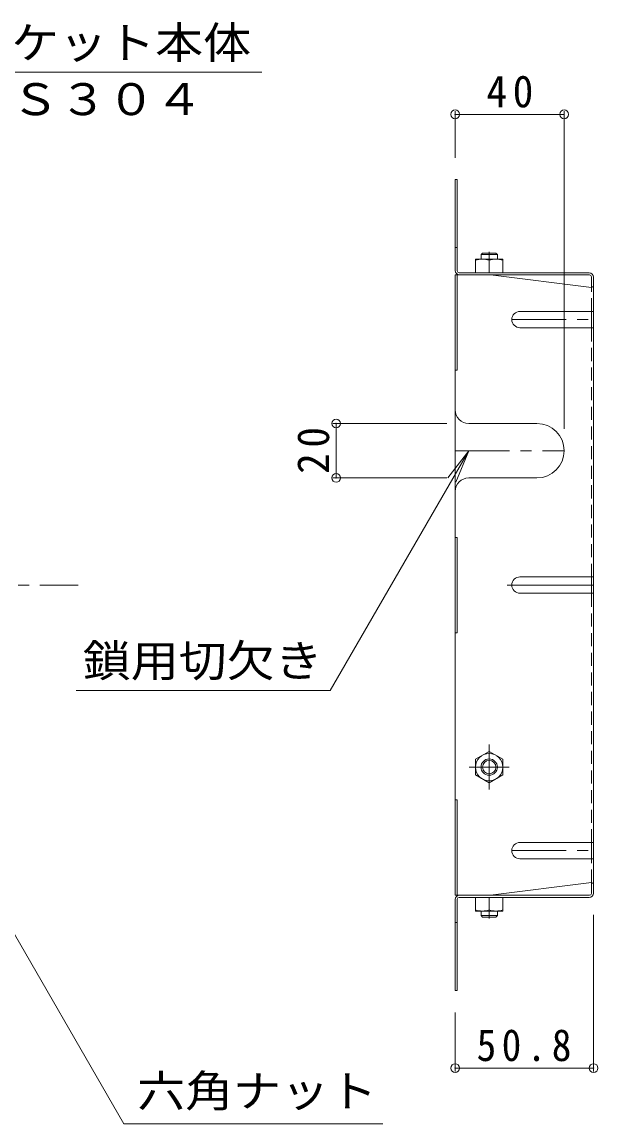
# Model space of a CAD drawing. Units: millimetres at full size, sheet at 1:4; details may follow other scales. Extents: x -752 to 920, y -779 to 701.
# Drawn here: x 599.1 to 810.3, y 296.5 to 700.8 of the extents above; entities that cross this region are included whole.
import ezdxf
from ezdxf.enums import TextEntityAlignment as Align

# ---------------------------------------------------------------- set-up
doc = ezdxf.new("R2010")
doc.units = ezdxf.units.MM
doc.header["$LTSCALE"] = 4
doc.header["$PDMODE"] = 32
doc.header["$PDSIZE"] = 3.2
for name, pattern in [('CHAIN1', [8, 5, -1, 1, -1]), ('CHAIN2', [12, 9, -1, 1, -1]), ('DASHED1', [1.8, 1.2, -0.6])]:
    doc.linetypes.add(name, pattern=pattern)
for name, color, linetype, lineweight in [('A-1_躯体', 3, 'Continuous', 9), ('A-4_その他', 7, 'Continuous', 9), ('A-5_文字', 7, 'Continuous', 9), ('A-7_ハッチ', 2, 'Continuous', 9), ('A-8_記号', 2, 'Continuous', 9), ('A-B_ﾊｯﾁ', 2, 'Continuous', 9)]:
    doc.layers.add(name, color=color, linetype=linetype, lineweight=lineweight)
doc.styles.add('ＭＳ ゴシック', font='')
doc.styles.get('ＭＳ ゴシック').set_extended_font_data('MS Gothic')

msp = doc.modelspace()

# ---------------------------------------------------------------- linework, layer by layer
at = {"layer": 'A-1_躯体'}
for p, q in [((767.447, 615.557), (767.947, 616.057)), ((773.447, 615.557), (767.447, 615.557)), ((767.447, 613.857), (767.447, 615.557)), ((772.947, 616.057), (767.947, 616.057)), ((773.447, 615.557), (772.947, 616.057)), ((773.447, 613.857), (773.447, 615.557)), ((767.447, 374.657), (767.447, 372.957)), ((773.447, 372.957), (767.447, 372.957)), ((767.447, 372.957), (767.947, 372.457)), ((772.947, 372.457), (767.947, 372.457)), ((773.447, 372.957), (772.947, 372.457)), ((773.447, 374.657), (773.447, 372.957))]:
    msp.add_line(p, q, dxfattribs=at)
for radius in [3, 2.458]:
    msp.add_circle((770.447, 427.453), radius, dxfattribs=at)
at = {"layer": 'A-4_その他'}
for p, q in [((757.947, 668.173), (757.947, 651.06)), ((797.947, 668.173), (797.947, 551.553)), ((757.947, 666.973), (797.947, 666.973)), ((713.107, 553.553), (754.947, 553.553)), ((714.307, 533.553), (714.307, 553.553)), ((713.107, 533.553), (754.947, 533.553)), ((808.747, 315.83), (808.747, 373.253)), ((757.947, 315.83), (757.947, 337.453)), ((757.947, 317.03), (808.747, 317.03))]:
    msp.add_line(p, q, dxfattribs=at)
for p in [(757.947, 666.973), (797.947, 666.973), (714.307, 553.553), (714.307, 533.553), (757.947, 317.03), (808.747, 317.03)]:
    msp.add_point(p, dxfattribs=at)
at = {"layer": 'A-5_文字'}
for p, q in [((686.995, 682.401), (554.788, 682.401)), ((762.947, 543.553), (755.337, 533.636)), ((712.159, 455.586), (618.926, 455.586)), ((564.215, 421.703), (636.487, 296.524)), ((731.437, 296.524), (636.487, 296.524))]:
    msp.add_line(p, q, dxfattribs=at)
msp.add_lwpolyline([(712.159, 455.586), (762.947, 543.553), (758.163, 532.004)], dxfattribs=at)
at = {"layer": 'A-7_ハッチ'}
for p, q in [((758.747, 609.527), (758.747, 643.06)), ((757.947, 618.06), (758.747, 618.06)), ((757.947, 608.06), (807.28, 608.06)), ((757.947, 608.06), (757.947, 380.453)), ((758.747, 608.06), (758.747, 573.056)), ((759.413, 608.86), (807.147, 608.86)), ((770.947, 608.057), (807.947, 603.445)), ((807.947, 607.394), (807.947, 603.445)), ((808.747, 607.26), (808.747, 381.253)), ((757.947, 573.056), (758.747, 573.056)), ((757.947, 511.761), (758.747, 511.761)), ((757.947, 415.458), (758.747, 415.458)), ((758.747, 380.453), (758.747, 415.458)), ((770.947, 380.457), (807.947, 385.069)), ((807.947, 381.12), (807.947, 385.069)), ((757.947, 380.453), (807.28, 380.453)), ((758.747, 378.987), (758.747, 345.453)), ((759.413, 379.653), (807.147, 379.653)), ((757.947, 370.453), (758.747, 370.453))]:
    msp.add_line(p, q, dxfattribs=at)
at = {"layer": 'A-7_ハッチ', "linetype": 'DASHED1'}
for p, q in [((807.947, 594.686), (807.947, 603.445)), ((807.947, 497.257), (807.947, 588.686)), ((807.947, 399.83), (807.947, 491.257)), ((807.947, 385.069), (807.947, 393.83))]:
    msp.add_line(p, q, dxfattribs=at)
at = {"layer": 'A-7_ハッチ', "linetype": 'CHAIN2'}
msp.add_line((269.648, 494.257), (619.648, 494.257), dxfattribs=at)
at = {"layer": 'A-7_ハッチ'}
for points in [[(757.947, 609.66), (757.947, 643.06), (758.747, 643.06)], [(757.947, 476.76), (758.747, 476.76), (758.747, 511.761)], [(757.947, 378.853), (757.947, 345.453), (758.747, 345.453)]]:
    msp.add_lwpolyline(points, dxfattribs=at)
for centre, radius, start, end in [((759.547, 609.66), 1.6, 180, 270), ((759.413, 609.527), 0.667, 180, 270), ((807.147, 607.26), 1.6, 0, 90), ((807.28, 607.394), 0.667, 0, 90), ((807.947, 604.245), 0.8, 270, 0), ((807.947, 384.269), 0.8, 0, 90), ((759.547, 378.853), 1.6, 90, 180), ((807.147, 381.253), 1.6, 270, 0), ((807.28, 381.12), 0.667, 270, 0), ((759.413, 378.987), 0.667, 90, 180)]:
    msp.add_arc(centre, radius, start, end, dxfattribs=at)
at = {"layer": 'A-8_記号'}
for p, q in [((781.747, 594.686), (808.747, 594.686)), ((807.947, 588.686), (807.947, 594.686)), ((781.747, 588.686), (808.747, 588.686)), ((762.947, 553.553), (787.947, 553.553)), ((762.947, 533.553), (787.947, 533.553)), ((781.747, 497.257), (808.747, 497.257)), ((807.947, 491.257), (807.947, 497.257)), ((781.747, 491.257), (808.747, 491.257)), ((781.747, 399.83), (808.747, 399.83)), ((807.947, 393.83), (807.947, 399.83)), ((781.747, 393.83), (808.747, 393.83))]:
    msp.add_line(p, q, dxfattribs=at)
at = {"layer": 'A-8_記号', "linetype": 'CHAIN1'}
for p, q in [((778.747, 591.686), (808.747, 591.686)), ((757.947, 543.553), (797.947, 543.553)), ((778.747, 396.83), (808.747, 396.83))]:
    msp.add_line(p, q, dxfattribs=at)
at = {"layer": 'A-8_記号', "linetype": 'CHAIN2'}
msp.add_line((777.059, 494.258), (808.747, 494.258), dxfattribs=at)
at = {"layer": 'A-8_記号'}
for centre, radius, start, end in [((781.747, 591.686), 3, 90, 270), ((762.947, 558.553), 5, 180, 270), ((787.947, 543.553), 10, 270, 90), ((762.947, 528.553), 5, 90, 180), ((781.747, 494.257), 3, 90, 270), ((781.747, 396.83), 3, 90, 270)]:
    msp.add_arc(centre, radius, start, end, dxfattribs=at)
at = {"layer": 'A-B_ﾊｯﾁ', "linetype": 'CHAIN1'}
for p, q in [((770.447, 616.543), (770.447, 613.482)), ((770.447, 435.707), (770.447, 419.199)), ((763.067, 427.453), (777.827, 427.453)), ((770.447, 371.97), (770.447, 375.032))]:
    msp.add_line(p, q, dxfattribs=at)
at = {"layer": 'A-B_ﾊｯﾁ'}
for p, q in [((765.447, 608.857), (765.447, 613.857)), ((775.447, 613.857), (765.447, 613.857)), ((770.447, 608.857), (770.447, 613.424)), ((775.447, 608.857), (775.447, 613.857)), ((775.447, 608.857), (765.447, 608.857)), ((770.447, 433.203), (765.447, 430.317)), ((765.447, 430.317), (765.447, 424.59)), ((770.447, 421.703), (765.447, 424.59)), ((770.447, 421.703), (775.447, 424.59)), ((775.447, 379.657), (765.447, 379.657)), ((765.447, 379.657), (765.447, 374.657)), ((770.447, 379.657), (770.447, 375.09)), ((775.447, 379.657), (775.447, 374.657)), ((775.447, 374.657), (765.447, 374.657))]:
    msp.add_line(p, q, dxfattribs=at)
msp.add_lwpolyline([(770.447, 433.203), (775.447, 430.317), (775.447, 424.59)], dxfattribs=at)
msp.add_circle((770.447, 427.453), 5, dxfattribs=at)
for centre, start, end in [((767.947, 606.424), 70.34633, 109.65366), ((772.947, 606.424), 70.34633, 109.65366), ((767.947, 382.09), 250.34634, 289.65367), ((772.947, 382.09), 250.34634, 289.65367)]:
    msp.add_arc(centre, 7.433, start, end, dxfattribs=at)

# ---------------------------------------------------------------- texts
at = {"layer": 'A-4_その他', "color": 2, "char_height": 11.73, "attachment_point": 7, "style": 'ＭＳ ゴシック'}
for s, insert in [('\\T1.27;\\W0.95;40', (769.447, 669.373)), ('\\T1.28;\\W0.9;50.8', (765.847, 319.43))]:
    msp.add_mtext(s, dxfattribs=dict(at, insert=insert))
at = {"layer": 'A-4_その他', "color": 2, "insert": (711.907, 535.053), "char_height": 11.73, "attachment_point": 7, "rotation": 90, "style": 'ＭＳ ゴシック'}
msp.add_mtext('\\T1.27;\\W0.95;20', dxfattribs=at)
at = {"layer": 'A-5_文字', "color": 2, "style": 'ＭＳ ゴシック', "width": 1.1}
for s, p in [('バスケット本体', (559.913, 683.901)), ('ＳＵＳ３０４', (559.913, 663.161)), ('鎖用切欠き', (621.374, 457.086)), ('六角ナット', (641.342, 299.258))]:
    msp.add_text(s, height=11.73, dxfattribs=at).set_placement(p, align=Align.BOTTOM_LEFT)

doc.saveas('drawing.dxf')
